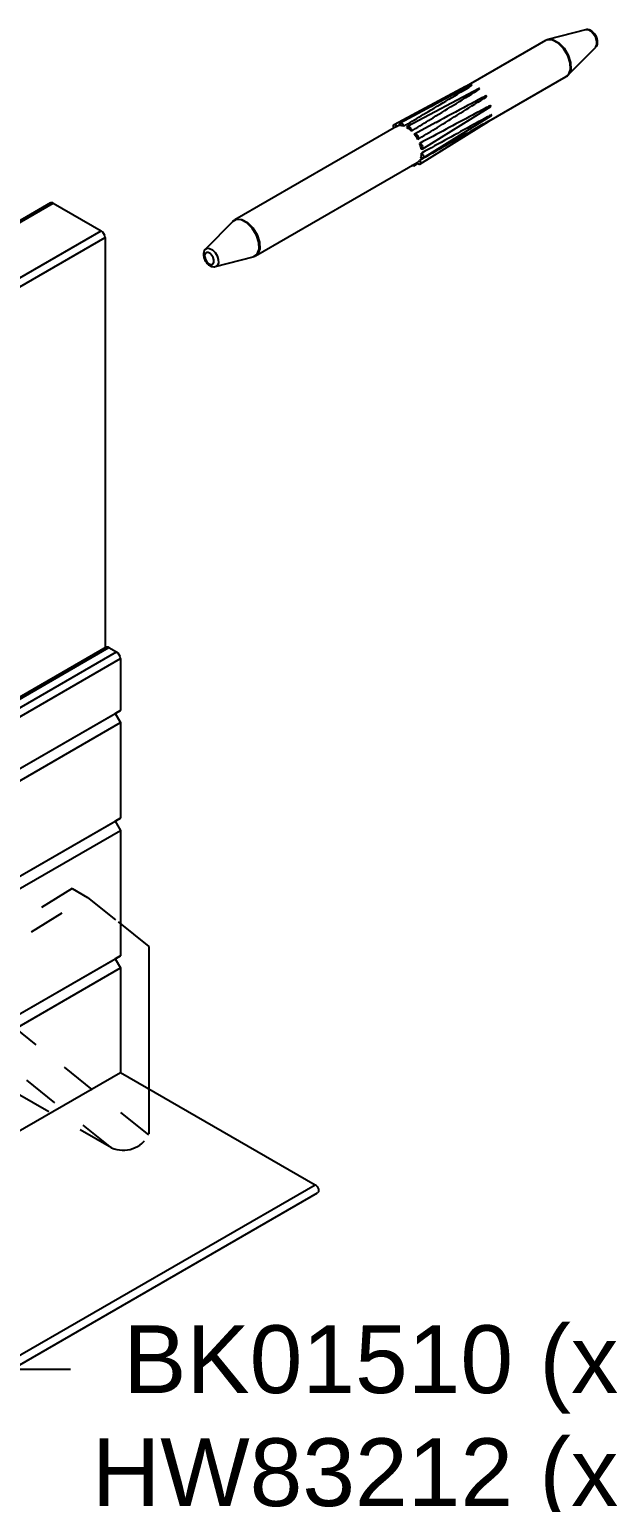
# Model space of a CAD drawing. Extents: x 0 to 11.5, y -11.3 to 0.
# Drawn here: x 3.141 to 4.757, y -7.385 to -3.3 of the extents above; entities that cross this region are included whole.
import ezdxf
from ezdxf import colors
from ezdxf.entities.mleader import LeaderData, LeaderLine
from ezdxf.math import Vec2, Vec3

# ---------------------------------------------------------------- set-up
doc = ezdxf.new("R2010")
doc.units = 0
doc.header["$LTSCALE"] = 0.5
doc.header["$MEASUREMENT"] = 0
doc.linetypes.add('HIDDEN2', pattern=[0.1875, 0.125, -0.0625])
for name, color, linetype in [('Brackets', 181, 'CONTINUOUS'), ('FAB DWG', 221, 'CONTINUOUS'), ('Hardware', 242, 'CONTINUOUS'), ('Housing', 150, 'CONTINUOUS')]:
    doc.layers.add(name, color=color, linetype=linetype)
doc.styles.get("Standard").update_dxf_attribs({"font": 'arial.ttf'})

msp = doc.modelspace()

# ---------------------------------------------------------------- linework, layer by layer
at = {"layer": 'Brackets', "linetype": 'HIDDEN2', "transparency": 16777216}
for p, q in [((3.259, -5.6829), (2.9338, -5.8834)), ((2.976, -5.9078), (3.3013, -5.7073)), ((3.259, -5.6829), (3.3013, -5.7073)), ((3.3013, -5.7073), (3.3865, -5.7754)), ((3.4718, -6.3658), (2.9497, -5.9485)), ((3.3676, -6.4016), (2.8937, -6.0229)), ((3.3676, -6.4016), (2.8361, -6.0948)), ((3.4718, -6.2626), (3.4718, -6.3658))]:
    msp.add_line(p, q, dxfattribs=at)
at = {"layer": 'Brackets', "transparency": 16777216}
for p, q in [((3.3865, -5.7754), (3.4718, -5.8435)), ((3.4718, -5.8435), (3.4718, -6.2626))]:
    msp.add_line(p, q, dxfattribs=at)
at = {"layer": 'Brackets', "linetype": 'HIDDEN2', "transparency": 16777216}
msp.add_arc((3.4002, -6.3269), 0.0815, 246.4294, 331.5262, dxfattribs=at)
at = {"layer": 'Hardware', "transparency": 16777216}
for p, q in [((4.6824, -3.3012), (4.5778, -3.3285)), ((4.5713, -3.3312), (4.2624, -3.5094)), ((4.5744, -3.3297), (4.5778, -3.3285)), ((4.6343, -3.4265), (4.7103, -3.3495)), ((4.4137, -3.5549), (4.6288, -3.4308)), ((4.6343, -3.4265), (4.6316, -3.4288)), ((4.3496, -3.4585), (4.1516, -3.5645)), ((4.3663, -3.4542), (4.1684, -3.5602)), ((4.3869, -3.4636), (4.1889, -3.5696)), ((4.2541, -3.5143), (4.262, -3.5097)), ((4.2289, -3.6322), (4.3633, -3.5488)), ((4.231, -3.6572), (4.4218, -3.5387)), ((4.3628, -3.5489), (4.4198, -3.5137)), ((4.1583, -3.5695), (3.7099, -3.8283)), ((4.1599, -3.5687), (4.1665, -3.5648)), ((4.2668, -3.5587), (4.2078, -3.5902)), ((4.2226, -3.6741), (4.4134, -3.5556)), ((3.7674, -3.9279), (4.2158, -3.6691)), ((4.2058, -3.6784), (4.216, -3.6721)), ((3.7044, -3.8326), (3.6284, -3.9095)), ((3.6563, -3.9578), (3.7609, -3.9305))]:
    msp.add_line(p, q, dxfattribs=at)
at = {"layer": 'Hardware', "transparency": 16777216, "flags": 128}
for points in [[(4.7103, -3.3495), (4.7111, -3.3486), (4.7138, -3.3417), (4.7135, -3.3325), (4.7103, -3.3225), (4.7046, -3.3131), (4.6973, -3.3057), (4.6895, -3.3015), (4.6824, -3.3012), (4.6824, -3.3012)], [(4.6288, -3.4308), (4.6346, -3.4256), (4.6402, -3.4116), (4.6396, -3.3929), (4.633, -3.3725), (4.6213, -3.3533), (4.6065, -3.3383), (4.5906, -3.3299), (4.5762, -3.3292), (4.5713, -3.3312)], [(4.5778, -3.3285), (4.5778, -3.3285), (4.5922, -3.3292), (4.608, -3.3376), (4.6228, -3.3525), (4.6344, -3.3716), (4.6409, -3.392), (4.6415, -3.4106)], [(4.6415, -3.4106), (4.636, -3.4245), (4.6343, -3.4265)], [(4.1509, -3.5738), (4.1503, -3.5724), (4.1497, -3.5693), (4.1499, -3.5667), (4.1511, -3.5648), (4.1529, -3.5641), (4.1553, -3.5646), (4.1577, -3.5662), (4.1599, -3.5687)], [(4.1583, -3.5695), (4.1587, -3.5693), (4.1599, -3.5687)], [(4.1668, -3.5669), (4.1664, -3.5639), (4.167, -3.5616), (4.1684, -3.5601), (4.1705, -3.5598), (4.1729, -3.5607), (4.1753, -3.5627), (4.1773, -3.5654), (4.1786, -3.5685)], [(4.1871, -3.5724), (4.188, -3.5703), (4.1897, -3.5693), (4.1919, -3.5694), (4.1944, -3.5707), (4.1966, -3.573), (4.1984, -3.576), (4.1995, -3.5791), (4.1997, -3.582)], [(4.2074, -3.5905), (4.2093, -3.5899), (4.2117, -3.5904), (4.2141, -3.5921), (4.2162, -3.5947), (4.2178, -3.5978), (4.2185, -3.6009), (4.2184, -3.6036), (4.2173, -3.6055)], [(4.2223, -3.6163), (4.2247, -3.6173), (4.227, -3.6193), (4.229, -3.6221), (4.2303, -3.6252), (4.2307, -3.6282), (4.2302, -3.6307), (4.2288, -3.6322), (4.2268, -3.6326)], [(4.2076, -3.6738), (4.2076, -3.6747), (4.207, -3.6771), (4.2056, -3.6785), (4.2035, -3.6788), (4.2011, -3.6779), (4.2008, -3.6777)], [(4.2222, -3.6632), (4.2237, -3.6663), (4.2243, -3.6694), (4.2241, -3.672), (4.2229, -3.6738), (4.2211, -3.6745), (4.2188, -3.6741), (4.2163, -3.6725), (4.2142, -3.67)], [(4.2277, -3.6429), (4.2299, -3.6452), (4.2317, -3.6482), (4.2327, -3.6513), (4.2327, -3.6542), (4.2319, -3.6564), (4.2303, -3.6575), (4.2281, -3.6575), (4.2257, -3.6562)], [(3.7609, -3.9305), (3.7716, -3.9234), (3.7771, -3.9095), (3.7765, -3.8909), (3.7699, -3.8705), (3.7584, -3.8514), (3.7435, -3.8365), (3.7278, -3.8281), (3.7134, -3.8274), (3.7044, -3.8326)], [(3.7096, -3.8285), (3.7148, -3.8263), (3.7292, -3.827), (3.7451, -3.8354), (3.76, -3.8504), (3.7716, -3.8696), (3.7782, -3.8901), (3.7788, -3.9087)], [(3.6261, -3.9258), (3.6263, -3.9318), (3.6284, -3.9383), (3.6322, -3.9445), (3.6369, -3.9493), (3.642, -3.952), (3.6467, -3.9522), (3.6501, -3.9499), (3.6519, -3.9454), (3.6517, -3.9394), (3.6496, -3.9329), (3.6459, -3.9267), (3.6411, -3.9219), (3.636, -3.9192), (3.6313, -3.919), (3.6279, -3.9213), (3.6261, -3.9258)], [(3.6284, -3.9095), (3.6328, -3.907), (3.6399, -3.9073), (3.6477, -3.9115), (3.655, -3.9188), (3.6607, -3.9282), (3.664, -3.9383), (3.6643, -3.9474), (3.6615, -3.9543), (3.6563, -3.9578)], [(3.7788, -3.9087), (3.7733, -3.9227), (3.7674, -3.9279)]]:
    msp.add_lwpolyline(points, dxfattribs=at)
at = {"layer": 'Hardware', "transparency": 16777216}
for centre, radius, start, end in [((4.3499, -3.4594), 0.000906, 56.1042, 112.7696), ((4.3667, -3.4556), 0.00144, 24.2662, 102.7668), ((4.3871, -3.4655), 0.00188, 7.1041, 95.3298), ((4.4054, -3.4866), 0.00255, 357.2695, 69.534), ((4.4178, -3.5127), 0.00219, 335.0292, 55.9766), ((4.4207, -3.5377), 0.00154, 317.4204, 45.9045), ((4.1688, -3.5965), 0.0296, 70.5361, 93.9004), ((4.153, -3.6302), 0.0671, 45.914, 59.4274), ((4.1308, -3.6517), 0.0981, 28.1569, 38.6466), ((4.4127, -3.5548), 0.00112, 310.5167, 23.911), ((4.1449, -3.6465), 0.0831, 9.6426, 21.3632), ((4.2056, -3.6517), 0.0202, 300.2417, 325.2473), ((4.1857, -3.6434), 0.042, 342.1511, 0.6555)]:
    msp.add_arc(centre, radius, start, end, dxfattribs=at)
for points, knots in [([(4.7102, -3.3491), (4.711, -3.3483), (4.7135, -3.3461), (4.7154, -3.3403), (4.716, -3.3324), (4.7137, -3.3229), (4.7085, -3.3132), (4.7011, -3.3055), (4.6931, -3.3013), (4.6865, -3.3001), (4.6834, -3.3012), (4.6826, -3.3015)], [0, 0, 0, 0, 0.050737, 0.153288, 0.270426, 0.410077, 0.557411, 0.706208, 0.846829, 0.962101, 1, 1, 1, 1]), ([(4.6284, -3.4302), (4.631, -3.4291), (4.6338, -3.428), (4.6352, -3.4254), (4.6353, -3.4253)], [0, 0, 0, 0, 0.96279, 1, 1, 1, 1]), ([(4.1786, -3.5685), (4.1824, -3.5663), (4.2023, -3.5543), (4.2654, -3.5164), (4.3248, -3.4809), (4.368, -3.455)], [0, 0, 0, 0, 0.058989, 0.315059, 1, 1, 1, 1]), ([(4.1997, -3.582), (4.2034, -3.5797), (4.2233, -3.5674), (4.2865, -3.5285), (4.3458, -3.4919), (4.389, -3.4653)], [0, 0, 0, 0, 0.058989, 0.315059, 1, 1, 1, 1]), ([(4.2173, -3.6055), (4.221, -3.6031), (4.2411, -3.5907), (4.3047, -3.5511), (4.3645, -3.5139), (4.4079, -3.4867)], [0, 0, 0, 0, 0.058989, 0.315059, 1, 1, 1, 1]), ([(4.4191, -3.5109), (4.4186, -3.5112), (4.4148, -3.5132), (4.3979, -3.5221), (4.3329, -3.557), (4.271, -3.5901), (4.2223, -3.6163)], [0, 0, 0, 0, 0.007458, 0.057409, 0.257212, 1, 1, 1, 1]), ([(4.4063, -3.4842), (4.4058, -3.4845), (4.402, -3.4865), (4.3849, -3.4955), (4.3389, -3.5201), (4.2962, -3.543), (4.2667, -3.5588)], [0, 0, 0, 0, 0.010625, 0.081786, 0.366428, 1, 1, 1, 1]), ([(4.4218, -3.5366), (4.4213, -3.5368), (4.4176, -3.5389), (4.401, -3.5479), (4.3368, -3.5832), (4.2758, -3.6166), (4.2277, -3.6429)], [0, 0, 0, 0, 0.007458, 0.057409, 0.257212, 1, 1, 1, 1]), ([(4.4137, -3.5543), (4.4132, -3.5546), (4.4095, -3.5567), (4.3932, -3.566), (4.3299, -3.6021), (4.2697, -3.6363), (4.2222, -3.6632)], [0, 0, 0, 0, 0.007458, 0.057409, 0.257212, 1, 1, 1, 1]), ([(3.7098, -3.8292), (3.7074, -3.8302), (3.7045, -3.8316), (3.703, -3.8344), (3.7027, -3.8349)], [0, 0, 0, 0, 0.824127, 1, 1, 1, 1]), ([(3.6233, -3.9202), (3.6231, -3.9227), (3.6228, -3.9283), (3.6256, -3.9378), (3.6313, -3.9473), (3.6389, -3.9546), (3.647, -3.9581), (3.6531, -3.959), (3.6557, -3.9578), (3.6561, -3.9577)], [0, 0, 0, 0, 0.1360725, 0.3102127, 0.4899638, 0.6727569, 0.8395581, 0.9765996, 1, 1, 1, 1]), ([(3.6286, -3.9099), (3.6279, -3.9104), (3.6255, -3.9123), (3.6241, -3.9162), (3.6235, -3.9193), (3.6233, -3.9202)], [0, 0, 0, 0, 0.2085745, 0.7676002, 1, 1, 1, 1]), ([(3.7605, -3.9302), (3.7612, -3.9302), (3.7638, -3.9302), (3.7657, -3.9284), (3.7671, -3.9272)], [0, 0, 0, 0, 0.293502, 1, 1, 1, 1])]:
    msp.add_open_spline(points, degree=3, knots=knots, dxfattribs=at)
at = {"layer": 'Housing', "transparency": 16777216}
for p, q in [((3.1992, -3.7815), (1.017, -5.0409)), ((1.0185, -5.0451), (3.2067, -3.7822)), ((3.2067, -3.7822), (3.3396, -3.859)), ((1.0594, -5.175), (3.3396, -3.859)), ((1.0649, -5.1963), (3.3502, -3.8773)), ((3.3502, -3.8773), (3.3502, -5.0155)), ((3.3533, -5.0137), (1.1347, -6.2942)), ((1.135, -6.2991), (3.3608, -5.0145)), ((3.3608, -5.0145), (3.382, -5.0267)), ((1.1366, -6.3227), (3.382, -5.0267)), ((1.1383, -6.3461), (3.3926, -5.0451)), ((3.3926, -5.0451), (3.3926, -5.1885)), ((1.1529, -6.4811), (3.3926, -5.1885)), ((1.1529, -6.4811), (3.3778, -5.197)), ((1.1576, -6.5126), (3.3926, -5.2226)), ((3.3926, -5.1885), (3.3778, -5.197)), ((3.3778, -5.197), (3.3926, -5.2226)), ((3.3926, -5.2226), (3.3926, -5.4871)), ((1.2109, -6.7463), (3.3926, -5.4871)), ((1.2109, -6.7463), (3.3778, -5.4957)), ((3.3926, -5.4871), (3.3778, -5.4957)), ((3.3778, -5.4957), (3.3926, -5.5213)), ((1.2202, -6.7751), (3.3926, -5.5213)), ((3.3926, -5.5213), (3.3926, -5.8689)), ((1.3481, -7.0489), (3.3926, -5.8689)), ((1.3481, -7.0489), (3.3778, -5.8774)), ((3.3926, -5.8689), (3.3778, -5.8774)), ((3.3778, -5.8774), (3.3926, -5.903)), ((1.364, -7.0739), (3.3926, -5.903)), ((3.3926, -5.903), (3.3926, -6.1925)), ((1.5211, -7.2726), (3.3926, -6.1925)), ((3.3926, -6.1925), (3.9325, -6.5041)), ((1.9849, -7.6281), (3.9325, -6.5041)), ((2.0081, -7.6413), (3.9393, -6.5268))]:
    msp.add_line(p, q, dxfattribs=at)
at = {"layer": 'Housing', "transparency": 16777216, "flags": 128}
msp.add_lwpolyline([(3.9325, -6.5041), (3.9354, -6.5063), (3.9381, -6.5093), (3.9402, -6.5129), (3.9415, -6.5167), (3.942, -6.5204), (3.9416, -6.5235), (3.9404, -6.5259), (3.9393, -6.5268)], dxfattribs=at)
at = {"layer": 'Housing', "transparency": 16777216}
for centre, radius, start, end in [((3.2023, -3.7884), 0.00754, 54.3909, 114.3073), ((3.3272, -3.8784), 0.023, 2.6023, 57.3977), ((3.3564, -5.0206), 0.00754, 54.3909, 114.3073), ((3.3696, -5.0461), 0.023, 2.6023, 57.3977)]:
    msp.add_arc(centre, radius, start, end, dxfattribs=at)

# ---------------------------------------------------------------- leaders
at = {"layer": 'FAB DWG', "ltscale": 0.5, "transparency": 16777216}
ml = msp.add_multileader_mtext('Standard', dxfattribs=at)
ml.set_content('BK01510 (x1)\\PHW83212 (x2)\\PHW08320 (x2)', color=256)
ml.set_leader_properties()
ml.build(insert=Vec2(0, 0))
ml.multileader.update_dxf_attribs({"dogleg_length": 0.36, "arrow_head_size": 0.18})
ctx = ml.context
ctx.base_point, ctx.char_height, ctx.arrow_head_size, ctx.landing_gap_size, ctx.plane_origin, ctx.plane_x_axis, ctx.plane_y_axis = Vec3(3.2539, -7.0156), 0.188, 0.18, 0.09, Vec3(2.9006, 5.1201), Vec3(1, 0, 0), Vec3(0, 1, 0)
ctx.text_align_type = 2
notes = []
notes.append((ctx, [(1, (1, 1, 0), (3.0719, -7.0156), (1, 0, 0), 0.182, [(0, [(2.4451, -6.0041)], 0, [])])]))
ctx.mtext.insert, ctx.mtext.text_direction, ctx.mtext.rotation, ctx.mtext.width, ctx.mtext.defined_height, ctx.mtext.alignment, ctx.mtext.flow_direction = Vec3(5.0065, -6.894), Vec3(1, 0, 0), 6.283185, 1.706088, 0.5501, 3, 5
for ctx, leaders in notes:
    for number, flags, end, landing, length, lines in leaders:
        leader = LeaderData()
        leader.index, (leader.has_last_leader_line, leader.has_dogleg_vector, leader.attachment_direction) = number, flags
        leader.last_leader_point, leader.dogleg_vector, leader.dogleg_length = Vec3(end), Vec3(landing), length
        for number, points, colour, breaks in lines:
            line = LeaderLine()
            line.index, line.vertices, line.color, line.breaks = number, Vec3.list(points), colors.encode_raw_color(colour), breaks
            leader.lines.append(line)
        ctx.leaders.append(leader)

doc.saveas('drawing.dxf')
